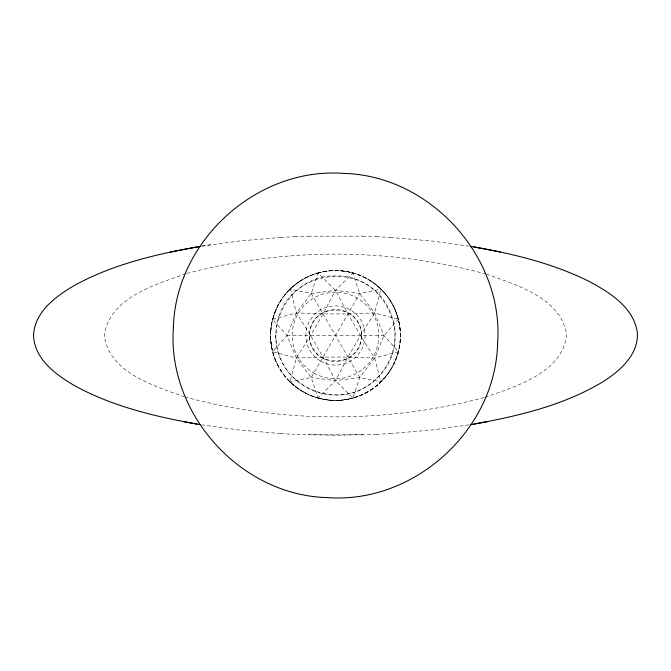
<?xml version="1.0" encoding="UTF-8"?>
<svg xmlns="http://www.w3.org/2000/svg" width="671" height="671" viewBox="0 0 671 671"><rect width="100%" height="100%" fill="white"/><g stroke="black" fill="none" stroke-linecap="round" stroke-linejoin="round"><path stroke-width="0.5" stroke-dasharray="3.35 2.52" d="M276.007 334.032C277.358 267.511 373.772 253.453 392.703 319.094C404.294 355.16 373.764 396.519 335.5 395.009C312.015 395.303 289.344 380.18 280.579 358.406C263.544 321.476 294.51 274.238 335.5 275.991C386.924 273.944 415.391 342.663 377.58 377.58C343.586 414.359 276.553 388.501 276.066 338.419M270.757 330.719L270.665 338.696L271.512 346.446M393.089 365.469C398.633 354.842 401.141 342.663 400.243 330.719M273.34 316.779C268.459 332.782 270.136 350.648 277.911 365.469M354.28 397.643C383.384 389.365 403.959 358.809 400.05 328.622M270.723 331.248L272.183 321.157L274.716 312.694M400.277 339.752L399.874 343.921M270.799 330.191L271.126 327.079M271.428 325.058L272.183 321.157M399.572 345.942L398.817 349.843M353.818 397.786C342.244 401.199 329.721 401.292 318.096 398.046L311.269 377.471L296.389 358.079L287.037 335.5L272.636 319.295L277.911 305.531M317.182 273.214C328.756 269.801 341.279 269.708 352.904 272.954L359.731 293.529L374.611 312.921L383.963 335.5L398.364 351.705L397.182 355.747M273.491 316.276L273.818 315.253M288.933 380.734C281.099 372.69 275.429 362.575 272.636 351.705L287.037 335.5L296.389 312.921L311.269 293.529L318.096 272.954L335.5 290.342L347.955 313.927L360.411 335.5L374.611 358.079L380.96 381.841L376.582 385.766M290.375 288.824L296.389 312.921L310.589 335.5L323.045 357.073L335.5 380.658L352.904 398.046L359.731 377.471L374.611 358.079L383.963 335.5L398.364 319.295L395.471 310.639M274.531 313.206C281.308 294.267 297.438 279.052 316.72 273.357M396.469 357.794L394.808 361.904M274.917 312.183L276.192 309.096M277.148 307.058C285.401 289.897 301.598 276.846 320.117 272.426M393.852 363.942L388.023 373.663L379.576 383.166M289.302 381.111L290.04 381.841L311.269 377.471L359.731 293.529L380.96 289.159L381.698 289.889M280.453 301.086L281.686 299.191M389.314 371.809L390.547 369.914M284.319 295.559L285.703 293.848M385.297 377.152L386.681 375.441M288.572 290.644L290.04 289.159L311.269 293.529L335.5 290.342L359.731 293.529M382.428 380.356L380.96 381.841L359.731 377.471L335.5 380.658L311.269 377.471M353.818 273.214L352.904 272.954L335.5 290.342L323.045 313.927L310.589 335.5L296.389 358.079L290.04 381.841C297.479 389.163 306.722 394.632 316.72 397.643M317.182 397.786L318.096 398.046L335.5 380.658L347.955 357.073L360.411 335.5L374.611 312.921L380.96 289.159C373.521 281.837 364.278 276.368 354.28 273.357M290.719 288.496L291.424 287.834M292.883 286.525L294.586 285.1M378.117 384.475C370.333 391.252 360.914 396.133 350.883 398.574M297.698 282.726L301.212 280.377M373.302 388.274L369.788 390.623M304.902 278.247L306.798 277.274M364.202 393.726L366.098 392.753M310.606 275.546L312.51 274.791M358.49 396.209L360.394 395.454M185.842 273.776C155.244 284.697 109.44 297.614 104.315 335.5C109.205 372.665 153.827 385.791 183.862 396.603M186.823 273.466C284.118 247.616 388.995 247.565 486.148 274.087M484.177 397.534C386.882 423.384 282.005 423.435 184.852 396.913M485.158 397.224C515.756 386.303 561.56 373.386 566.685 335.5C561.795 298.335 517.173 285.209 487.138 274.397M316.259 273.5L318.096 272.954M352.904 398.046L354.741 397.5M272.636 319.295L296.389 312.921L323.045 313.927L347.955 313.927L374.611 312.921L398.364 319.295L399.404 324.059M398.364 351.705L374.611 358.079L347.955 357.073L323.045 357.073L296.389 358.079L272.636 351.705L271.596 346.941M322.197 271.956L326.5 271.21M348.803 399.044L344.5 399.79M201.786 246.156L238.54 241.074L280.663 237.433M201.963 246.123L210.736 244.714M469.037 424.877L432.459 429.926L390.337 433.567M328.715 270.941L330.954 270.74M340.046 400.26L342.285 400.059M280.595 237.433L294.611 236.687M376.389 434.313L390.405 433.567M294.552 236.695L308.425 236.167M376.448 434.305L335.5 435.236L294.552 434.305M308.392 236.175L362.608 236.175M362.608 434.825L308.392 434.825M287.037 335.5L383.963 335.5M362.575 236.167L376.448 236.695M376.389 236.687L390.405 237.433M280.595 433.567L294.611 434.313M390.337 237.433L432.459 241.074L469.037 246.123M280.663 433.567L238.54 429.926L201.963 424.877M340.046 270.74L342.285 270.941M328.715 400.059L330.954 400.26M344.5 271.21L348.803 271.956M326.5 399.79L322.197 399.044M350.883 272.426C370.526 277.081 387.477 291.516 395.253 310.119M320.117 398.574C301.598 394.154 285.401 381.103 277.148 363.942M352.904 272.954L354.741 273.5M316.259 397.5L318.096 398.046M358.49 274.791L360.394 275.546M310.606 395.454L312.51 396.209M364.202 277.274L366.098 278.247M304.902 392.753L306.798 393.726M369.788 280.377L373.302 282.726M301.212 390.623L297.698 388.274M374.98 283.967L378.117 286.525M296.02 387.033L292.883 384.475M379.576 287.834C390.899 298.251 398.28 312.82 400 328.111M291.424 383.166L288.572 380.356M385.297 293.848L386.681 295.559M284.319 375.441L285.703 377.152M389.314 299.191L390.547 301.086M280.453 369.914L281.686 371.809M311.269 293.529L359.731 377.471M393.089 305.531L393.852 307.058M276.192 361.904L274.531 357.794M394.808 309.096L396.469 313.206M273.818 355.747L272.636 351.705M397.182 315.253L398.364 319.295M272.183 349.843L271.428 345.942M398.817 321.157L400.277 331.248M399.488 324.554L399.572 325.058M271.126 343.921L270.723 339.752M399.874 327.079L400.201 330.191M275.823 338.494A49.511 41.719 -86.7 0 1 275.764 334.024M318.155 272.996A35.227 16.976 0 0 1 335.492 270.505A35.227 16.976 0 0 1 352.845 272.996M318.155 398.004A35.227 16.976 0 0 0 335.492 400.495A35.227 16.976 0 0 0 352.845 398.004M361.468 335.5C362.038 370.207 307.209 368.798 309.566 334.166C310.53 301.195 362.206 302.529 361.468 335.5A25.968 25.968 0 0 1 322.516 357.987A25.968 25.968 0 0 1 322.516 313.013A25.968 25.968 0 0 1 361.468 335.5M303.04 391.721A64.919 64.919 0 0 0 400.419 335.5A64.919 64.919 0 0 0 303.04 279.279A64.919 64.919 0 0 0 303.04 391.721M320.696 361.141A29.608 29.608 0 0 0 365.108 335.5A29.608 29.608 0 0 0 320.696 309.859A29.608 29.608 0 0 0 320.696 361.141M313.86 372.984A43.279 43.279 0 0 0 378.78 335.5A43.279 43.279 0 0 0 313.86 298.016A43.279 43.279 0 0 0 313.86 372.984"/><path stroke-width="1.01" d="M199.799 246.483C156.746 253.948 113.298 264.189 74.666 285.292C56.037 296.154 34.414 311.822 33.55 335.5C34.414 359.178 56.037 374.846 74.666 385.708C112.392 406.358 154.783 416.515 196.813 424.038L200.017 424.558M470.983 424.558L474.187 424.038C518.926 415.894 564.487 405.192 603.715 381.279C620.759 370.409 639.757 353.34 637.148 331.055C632.585 306.345 608.706 291.843 588.232 280.956C551.461 262.873 511.176 253.319 470.983 246.442M170.266 252.078L200.017 246.442M473.911 424.089L487.607 421.606M183.393 421.606L197.089 424.089M473.911 246.911L500.407 252.028M173.395 327.54C166.97 414.049 240.805 495.525 327.54 497.605C414.049 504.03 495.525 430.195 497.605 343.46C504.03 256.951 430.195 175.475 343.46 173.395C256.951 166.97 175.475 240.805 173.395 327.54"/></g></svg>
